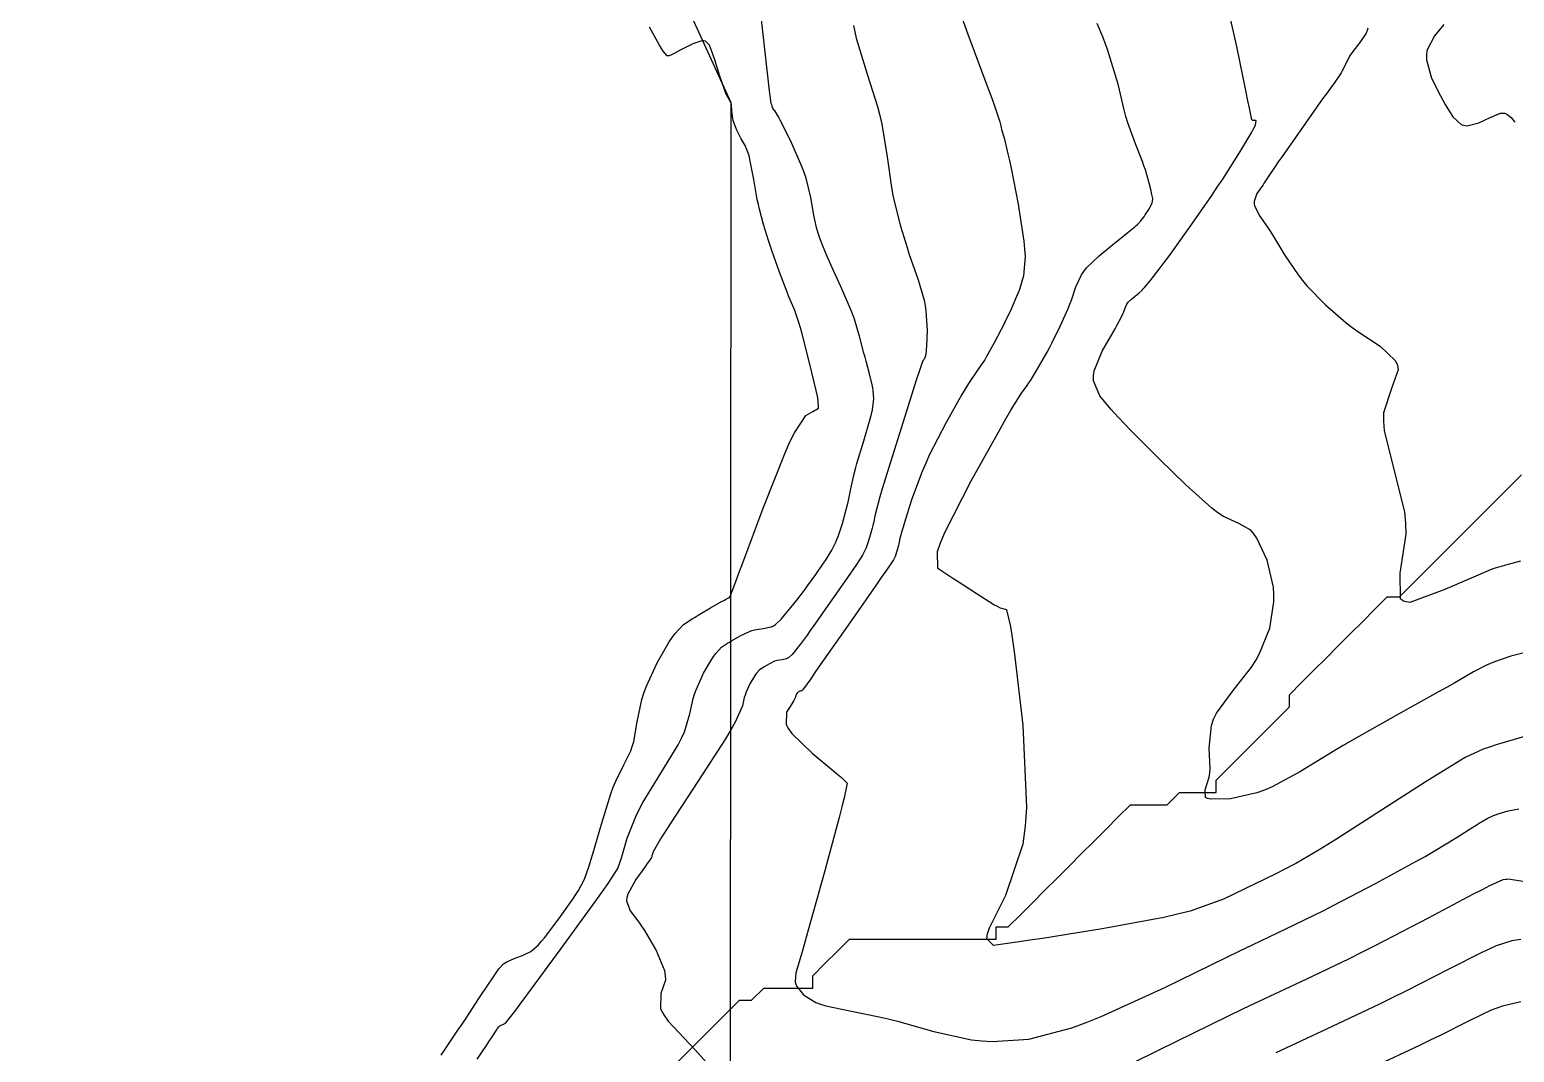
# Model space of a CAD drawing. Header units: metres. Extents: x 837475 to 838479, y 1189012 to 1191015.
# Drawn here: x 838179.8 to 838301.2, y 1190743.6 to 1190827.3 of the extents above; entities that cross this region are included whole.
import ezdxf

# ---------------------------------------------------------------- set-up
doc = ezdxf.new("R2010")
doc.units = ezdxf.units.M
doc.header["$LTSCALE"] = 0.3
for name, color, linetype in [('CORREDORVIA', 70, 'Continuous'), ('COTAS 10', 1, 'Continuous'), ('COTAS INT', 252, 'Continuous'), ('DRENAJE', 5, 'Continuous')]:
    doc.layers.add(name, color=color, linetype=linetype)

msp = doc.modelspace()

# ---------------------------------------------------------------- linework, layer by layer
at = {"layer": 'CORREDORVIA'}
msp.add_lwpolyline([(837910.67578, 1191000.96488), (838157.033, 1190996.193), (838237.174, 1190821.339), (838237.001, 1190602.875), (838240.0305, 1190437.1985), (838223.5365, 1190366.2715), (838212.196, 1190288.9195), (838227.642, 1189916.876), (838080.482, 1189451.8445), (837860.4834, 1189307.12351), (837593.19071, 1189234.39948), (837744.4868, 1189686.6093), (837750.277, 1189933.973), (837710.4905, 1190057.959), (837731.595, 1190134.414), (837885.383, 1190229.429), (837983.18356, 1190344.11971), (837817.55386, 1190502.18733), (837798.03286, 1190660.16958), (837963.57418, 1190795.98182)], close=True, dxfattribs=at)
at = {"layer": 'COTAS 10'}
msp.add_lwpolyline([(838254.843, 1190831.719), (838256.544, 1190826.909), (838258.182, 1190822.531), (838258.497, 1190821.677), (838258.751, 1190820.977), (838259.17, 1190819.743), (838259.238, 1190819.409), (838259.272, 1190819.276), (838259.311, 1190819.127), (838259.508, 1190818.445), (838259.83, 1190817.127), (838259.948, 1190816.577), (838260.079, 1190815.948), (838260.659, 1190813.004), (838261.131, 1190809.997), (838261.195, 1190809.327), (838261.228, 1190808.727), (838261.106, 1190807.147), (838260.76, 1190806.046), (838260.652, 1190805.748), (838260.539, 1190805.454), (838260.089, 1190804.415), (838259.578, 1190803.364), (838259.428, 1190803.062), (838259.273, 1190802.755), (838258.678, 1190801.607), (838258.087, 1190800.543), (838257.934, 1190800.29), (838257.785, 1190800.055), (838257.286, 1190799.355), (838256.615, 1190798.354), (838256.357, 1190797.93), (838256.069, 1190797.441), (838254.77, 1190795.145), (838253.424, 1190792.527), (838253.106, 1190791.836), (838252.812, 1190791.159), (838251.949, 1190788.837), (838251.368, 1190786.979), (838251.253, 1190786.595), (838251.156, 1190786.268), (838250.97, 1190785.558), (838250.9, 1190785.208), (838250.876, 1190785.108), (838250.851, 1190785.006), (838250.745, 1190784.627), (838250.63, 1190784.282), (838250.599, 1190784.201), (838250.569, 1190784.127), (838250.463, 1190783.912), (838249.83, 1190782.987), (838249.468, 1190782.465), (838249.024, 1190781.827), (838246.747, 1190778.565), (838244.482, 1190775.327), (838244.046, 1190774.705), (838243.694, 1190774.202), (838243.113, 1190773.377), (838243.074, 1190773.328), (838243.063, 1190773.315), (838243.053, 1190773.302), (838243.016, 1190773.256), (838242.975, 1190773.219), (838242.963, 1190773.212), (838242.95, 1190773.206), (838242.898, 1190773.195), (838242.841, 1190773.186), (838242.809, 1190773.176), (838242.749, 1190773.148), (838242.695, 1190773.115), (838242.681, 1190773.107), (838242.669, 1190773.1), (838242.631, 1190773.075), (838242.594, 1190773.035), (838242.581, 1190773.018), (838242.569, 1190772.999), (838242.516, 1190772.907), (838242.467, 1190772.802), (838242.457, 1190772.774), (838242.448, 1190772.746), (838242.428, 1190772.648), (838242.312, 1190772.409), (838242.242, 1190772.292), (838242.157, 1190772.153), (838241.714, 1190771.469), (838241.702, 1190770.45), (838241.888, 1190770.101), (838242.157, 1190769.722), (838243.813, 1190768.113), (838245.588, 1190766.641), (838245.932, 1190766.348), (838246.211, 1190766.107), (838246.687, 1190765.65), (838246.431, 1190764.444), (838246.249, 1190763.729), (838246.02, 1190762.849), (838244.79, 1190758.296), (838243.498, 1190753.619), (838243.229, 1190752.662), (838242.999, 1190751.851), (838242.488, 1190750.142), (838242.423, 1190749.405), (838242.474, 1190749.208), (838242.555, 1190749.013), (838243.093, 1190748.332), (838244.121, 1190747.728), (838244.51, 1190747.582), (838244.944, 1190747.445), (838246.889, 1190747.028), (838249.304, 1190746.551), (838250.035, 1190746.377), (838250.793, 1190746.185), (838253.754, 1190745.341), (838256.857, 1190744.659), (838257.704, 1190744.57), (838258.546, 1190744.524), (838261.542, 1190744.717), (838265.049, 1190745.654), (838266.213, 1190746.076), (838267.46, 1190746.569), (838272.662, 1190748.939), (838277.674, 1190751.396), (838278.802, 1190751.945), (838279.818, 1190752.435), (838282.548, 1190753.729), (838284.887, 1190754.86), (838285.656, 1190755.248), (838286.478, 1190755.667), (838289.886, 1190757.452), (838293.193, 1190759.245), (838293.952, 1190759.67), (838294.642, 1190760.063), (838296.568, 1190761.226), (838297.844, 1190762.046), (838298.124, 1190762.224), (838298.373, 1190762.38), (838299.011, 1190762.764), (838299.539, 1190763.007), (838299.719, 1190763.074), (838299.913, 1190763.141), (838300.738, 1190763.383), (838301.614, 1190763.566)], dxfattribs=at)
at = {"layer": 'COTAS INT'}
for points in [[(838302.669, 1190776.484), (838300.948, 1190776.043), (838299.632, 1190775.578), (838299.297, 1190775.44), (838298.975, 1190775.298), (838297.918, 1190774.752), (838296.377, 1190773.872), (838295.749, 1190773.52), (838295.034, 1190773.12), (838291.726, 1190771.284), (838288.145, 1190769.264), (838287.258, 1190768.748), (838286.416, 1190768.25), (838283.754, 1190766.612), (838281.438, 1190765.345), (838280.814, 1190765.083), (838280.197, 1190764.859), (838278.034, 1190764.367), (838276.428, 1190764.334), (838276.163, 1190764.399), (838275.976, 1190764.496), (838275.948, 1190765.113), (838276.293, 1190766.138), (838276.341, 1190766.492), (838276.368, 1190766.877), (838276.295, 1190768.521), (838276.467, 1190770.367), (838276.649, 1190770.879), (838276.889, 1190771.392), (838278.24, 1190773.245), (838279.753, 1190775.155), (838280.096, 1190775.702), (838280.404, 1190776.259), (838281.242, 1190778.336), (838281.586, 1190780.485), (838281.582, 1190781.086), (838281.537, 1190781.689), (838281.017, 1190783.892), (838280.181, 1190785.704), (838279.936, 1190786.061), (838279.684, 1190786.355), (838278.725, 1190786.896), (838277.451, 1190787.46), (838277.001, 1190787.769), (838276.509, 1190788.144), (838274.38, 1190790.05), (838272.23, 1190792.151), (838271.724, 1190792.649), (838271.257, 1190793.111), (838269.895, 1190794.477), (838268.83, 1190795.603), (838268.55, 1190795.913), (838268.276, 1190796.223), (838267.344, 1190797.339), (838266.831, 1190798.576), (838266.823, 1190798.963), (838266.872, 1190799.37), (838267.533, 1190800.998), (838268.405, 1190802.486), (838268.587, 1190802.804), (838268.744, 1190803.081), (838269.098, 1190803.741), (838269.262, 1190804.11), (838269.3, 1190804.203), (838269.335, 1190804.292), (838269.43, 1190804.58), (838269.553, 1190804.843), (838269.604, 1190804.917), (838269.663, 1190804.99), (838269.938, 1190805.256), (838270.231, 1190805.495), (838270.301, 1190805.552), (838270.367, 1190805.605), (838270.563, 1190805.762), (838270.802, 1190805.992), (838270.894, 1190806.091), (838270.997, 1190806.205), (838271.463, 1190806.744), (838272.282, 1190807.8), (838272.608, 1190808.24), (838272.976, 1190808.744), (838274.664, 1190811.098), (838276.495, 1190813.729), (838276.954, 1190814.408), (838277.392, 1190815.065), (838278.801, 1190817.262), (838279.778, 1190818.911), (838279.944, 1190819.223), (838280.064, 1190819.473), (838280.122, 1190819.853), (838279.924, 1190819.844), (838279.884, 1190819.849), (838279.85, 1190819.856), (838279.78, 1190819.909), (838279.573, 1190820.874), (838279.454, 1190821.457), (838279.307, 1190822.178), (838278.553, 1190825.92), (838277.633, 1190830.007)], [(838216.419, 1190743.084), (838217.174, 1190744.211), (838217.463, 1190744.644), (838217.535, 1190744.754), (838217.605, 1190744.858), (838217.828, 1190745.197), (838218.004, 1190745.464), (838218.044, 1190745.524), (838218.079, 1190745.576), (838218.175, 1190745.713), (838218.257, 1190745.799), (838218.285, 1190745.819), (838218.314, 1190745.838), (838218.438, 1190745.894), (838218.567, 1190745.941), (838218.599, 1190745.954), (838218.63, 1190745.968), (838218.732, 1190746.016), (838219.487, 1190746.984), (838219.93, 1190747.577), (838220.475, 1190748.311), (838223.289, 1190752.136), (838226.115, 1190756.025), (838226.668, 1190756.8), (838227.12, 1190757.445), (838227.924, 1190758.68), (838228.134, 1190759.294), (838228.213, 1190759.546), (838228.3, 1190759.833), (838228.688, 1190761.166), (838229.381, 1190762.932), (838229.661, 1190763.492), (838229.979, 1190764.082), (838231.445, 1190766.471), (838232.851, 1190768.792), (838233.132, 1190769.34), (838233.365, 1190769.846), (838233.815, 1190771.331), (838234.074, 1190772.579), (838234.186, 1190772.935), (838234.317, 1190773.297), (838234.937, 1190774.642), (838235.611, 1190775.807), (838235.775, 1190776.055), (838235.929, 1190776.27), (838236.406, 1190776.775), (838236.89, 1190777.096), (838237.049, 1190777.195), (838237.218, 1190777.298), (838237.919, 1190777.707), (838238.677, 1190778.066), (838238.883, 1190778.138), (838239.088, 1190778.197), (838239.811, 1190778.309), (838240.475, 1190778.449), (838240.642, 1190778.526), (838240.802, 1190778.619), (838241.319, 1190779.093), (838241.794, 1190779.683), (838241.928, 1190779.849), (838242.063, 1190780.016), (838242.558, 1190780.63), (838243.101, 1190781.331), (838243.267, 1190781.553), (838243.438, 1190781.787), (838244.112, 1190782.733), (838244.75, 1190783.659), (838244.898, 1190783.881), (838245.035, 1190784.088), (838245.427, 1190784.711), (838245.749, 1190785.365), (838245.842, 1190785.591), (838245.935, 1190785.837), (838246.284, 1190786.888), (838246.607, 1190788.039), (838246.684, 1190788.347), (838246.756, 1190788.652), (838246.97, 1190789.717), (838247.243, 1190790.954), (838247.351, 1190791.367), (838247.474, 1190791.811), (838248.035, 1190793.669), (838248.559, 1190795.446), (838248.659, 1190795.838), (838248.739, 1190796.188), (838248.862, 1190797.093), (838248.804, 1190797.785), (838248.769, 1190798.001), (838248.727, 1190798.226), (838248.507, 1190799.128), (838248.221, 1190800.176), (838248.137, 1190800.494), (838248.051, 1190800.824), (838247.722, 1190802.119), (838247.271, 1190803.599), (838247.108, 1190804.047), (838246.928, 1190804.51), (838246.141, 1190806.32), (838245.37, 1190807.999), (838245.2, 1190808.38), (838245.049, 1190808.726), (838244.662, 1190809.671), (838244.425, 1190810.324), (838244.37, 1190810.484), (838244.318, 1190810.636), (838244.168, 1190811.112), (838244.021, 1190811.741), (838243.972, 1190811.989), (838243.92, 1190812.27), (838243.702, 1190813.55), (838243.318, 1190815.135), (838243.161, 1190815.608), (838242.982, 1190816.095), (838242.155, 1190817.976), (838241.354, 1190819.583), (838241.192, 1190819.897), (838241.056, 1190820.154), (838240.779, 1190820.611), (838240.683, 1190820.711), (838240.661, 1190820.743), (838240.64, 1190820.778), (838240.58, 1190820.919), (838240.534, 1190821.061), (838240.521, 1190821.097), (838240.509, 1190821.13), (838240.468, 1190821.237), (838240.305, 1190822.502), (838240.216, 1190823.266), (838240.108, 1190824.209), (838239.56, 1190829.111)], [(838213.484, 1190743.402), (838214.844, 1190745.439), (838215.185, 1190745.953), (838215.511, 1190746.444), (838216.562, 1190748.039), (838217.39, 1190749.296), (838217.577, 1190749.574), (838217.744, 1190749.822), (838218.192, 1190750.467), (838218.58, 1190750.87), (838218.709, 1190750.966), (838218.849, 1190751.054), (838219.432, 1190751.318), (838220.037, 1190751.538), (838220.189, 1190751.6), (838220.336, 1190751.662), (838220.812, 1190751.89), (838221.428, 1190752.437), (838221.662, 1190752.701), (838221.924, 1190753.013), (838223.101, 1190754.547), (838224.246, 1190756.171), (838224.489, 1190756.541), (838224.699, 1190756.875), (838225.188, 1190757.795), (838225.569, 1190758.907), (838225.711, 1190759.363), (838225.869, 1190759.884), (838226.572, 1190762.301), (838227.347, 1190764.773), (838227.55, 1190765.328), (838227.748, 1190765.828), (838228.423, 1190767.164), (838228.981, 1190768.293), (838229.105, 1190768.661), (838229.216, 1190769.054), (838229.509, 1190770.673), (838229.886, 1190772.495), (838230.051, 1190773.016), (838230.242, 1190773.544), (838231.148, 1190775.51), (838232.132, 1190777.212), (838232.371, 1190777.573), (838232.597, 1190777.887), (838233.294, 1190778.625), (838234.001, 1190779.094), (838234.233, 1190779.238), (838234.48, 1190779.389), (838235.503, 1190779.987), (838236.413, 1190780.502), (838236.588, 1190780.601), (838236.731, 1190780.68), (838236.971, 1190780.806), (838236.997, 1190780.811), (838237.011, 1190780.817), (838237.039, 1190780.833), (838237.064, 1190780.854), (838237.076, 1190780.868), (838237.094, 1190780.895), (838237.11, 1190780.93), (838237.12, 1190780.954), (838237.139, 1190781.007), (838237.56, 1190782.137), (838237.818, 1190782.828), (838238.137, 1190783.685), (838239.802, 1190788.146), (838241.597, 1190792.673), (838241.998, 1190793.571), (838242.358, 1190794.314), (838243.31, 1190795.716), (838243.882, 1190796.052), (838244.002, 1190796.124), (838244.106, 1190796.187), (838244.341, 1190796.336), (838244.306, 1190796.958), (838244.239, 1190797.318), (838244.148, 1190797.759), (838243.61, 1190800.032), (838242.997, 1190802.395), (838242.859, 1190802.893), (838242.733, 1190803.323), (838242.39, 1190804.313), (838242.046, 1190805.127), (838241.919, 1190805.447), (838241.778, 1190805.808), (838241.156, 1190807.453), (838240.52, 1190809.211), (838240.369, 1190809.644), (838240.231, 1190810.054), (838239.825, 1190811.337), (838239.501, 1190812.592), (838239.415, 1190812.984), (838239.33, 1190813.396), (838239.034, 1190815.042), (838238.753, 1190816.543), (838238.678, 1190816.863), (838238.604, 1190817.141), (838238.347, 1190817.799), (838238.087, 1190818.23), (838238.011, 1190818.366), (838237.934, 1190818.507), (838237.645, 1190819.076), (838237.404, 1190819.687), (838237.357, 1190819.855), (838237.32, 1190820.023), (838237.258, 1190820.626), (838237.221, 1190821.135), (838237.2, 1190821.244), (838237.174, 1190821.339), (838237.038, 1190821.565), (838236.815, 1190821.956), (838236.734, 1190822.154), (838236.644, 1190822.391), (838236.248, 1190823.575), (838235.846, 1190824.827), (838235.752, 1190825.108), (838235.665, 1190825.359), (838235.416, 1190826.03), (838235.085, 1190826.339), (838234.948, 1190826.362), (838234.79, 1190826.359), (838234.052, 1190826.122), (838233.291, 1190825.752), (838233.118, 1190825.665), (838232.962, 1190825.583), (838232.533, 1190825.342), (838232.248, 1190825.189), (838232.181, 1190825.163), (838232.12, 1190825.144), (838231.945, 1190825.132), (838231.641, 1190825.514), (838231.498, 1190825.743), (838231.331, 1190826.025), (838230.517, 1190827.486)], [(838247.185, 1190827.622), (838247.421, 1190826.596), (838248.329, 1190823.553), (838249.156, 1190820.996), (838249.341, 1190820.276), (838249.507, 1190819.551), (838249.95, 1190816.889), (838250.31, 1190814.376), (838250.424, 1190813.746), (838250.544, 1190813.144), (838251.03, 1190811.204), (838251.573, 1190809.465), (838251.73, 1190808.989), (838251.889, 1190808.515), (838252.484, 1190806.825), (838252.967, 1190805.173), (838253.056, 1190804.723), (838253.125, 1190804.277), (838253.211, 1190802.691), (838253.163, 1190801.406), (838253.148, 1190801.148), (838253.131, 1190800.933), (838253.062, 1190800.513), (838252.999, 1190800.394), (838252.985, 1190800.369), (838252.973, 1190800.348), (838252.944, 1190800.302), (838252.918, 1190800.264), (838252.908, 1190800.247), (838252.897, 1190800.229), (838252.847, 1190800.14), (838252.521, 1190799.175), (838252.335, 1190798.604), (838252.109, 1190797.901), (838250.948, 1190794.262), (838249.775, 1190790.509), (838249.541, 1190789.734), (838249.346, 1190789.073), (838248.97, 1190787.637), (838248.828, 1190786.93), (838248.78, 1190786.728), (838248.729, 1190786.522), (838248.514, 1190785.758), (838248.283, 1190785.059), (838248.22, 1190784.896), (838248.159, 1190784.746), (838247.945, 1190784.312), (838247.432, 1190783.538), (838247.183, 1190783.173), (838246.887, 1190782.743), (838245.43, 1190780.649), (838243.96, 1190778.557), (838243.657, 1190778.129), (838243.398, 1190777.766), (838242.835, 1190777.003), (838242.569, 1190776.672), (838242.496, 1190776.582), (838242.424, 1190776.492), (838242.167, 1190776.175), (838241.889, 1190775.919), (838241.803, 1190775.869), (838241.712, 1190775.827), (838241.354, 1190775.752), (838240.964, 1190775.691), (838240.854, 1190775.659), (838240.743, 1190775.621), (838240.334, 1190775.428), (838239.956, 1190775.207), (838239.865, 1190775.151), (838239.78, 1190775.098), (838239.519, 1190774.925), (838239.261, 1190774.652), (838239.178, 1190774.536), (838239.09, 1190774.403), (838238.726, 1190773.775), (838238.392, 1190773.049), (838238.322, 1190772.855), (838238.261, 1190772.662), (838238.122, 1190771.99), (838237.515, 1190770.638), (838237.159, 1190770.018), (838236.722, 1190769.292), (838234.467, 1190765.779), (838232.21, 1190762.337), (838231.772, 1190761.655), (838231.416, 1190761.09), (838230.803, 1190760.031), (838230.731, 1190759.782), (838230.715, 1190759.728), (838230.7, 1190759.681), (838230.661, 1190759.566), (838230.448, 1190759.25), (838230.324, 1190759.075), (838230.171, 1190758.863), (838229.385, 1190757.785), (838228.727, 1190756.585), (838228.655, 1190756.297), (838228.63, 1190756.028), (838228.94, 1190755.213), (838229.64, 1190754.298), (838229.863, 1190753.965), (838230.097, 1190753.597), (838231.046, 1190751.981), (838231.731, 1190750.32), (838231.8, 1190749.923), (838231.816, 1190749.554), (838231.435, 1190748.449), (838231.422, 1190747.185), (838231.67, 1190746.716), (838232.027, 1190746.195), (838234.225, 1190743.88), (838236.577, 1190741.221)], [(838302.069, 1190769.478), (838299.758, 1190768.801), (838299.212, 1190768.613), (838298.708, 1190768.425), (838297.229, 1190767.743), (838295.443, 1190766.667), (838294.744, 1190766.23), (838293.958, 1190765.733), (838290.383, 1190763.436), (838286.791, 1190761.136), (838285.994, 1190760.638), (838285.282, 1190760.2), (838283.425, 1190759.117), (838282.244, 1190758.499), (838281.959, 1190758.354), (838281.693, 1190758.219), (838280.883, 1190757.828), (838279.937, 1190757.38), (838279.585, 1190757.21), (838279.194, 1190757.02), (838277.458, 1190756.168), (838274.725, 1190755.198), (838273.706, 1190754.933), (838272.574, 1190754.67), (838267.535, 1190753.733), (838262.657, 1190752.961), (838261.626, 1190752.802), (838260.733, 1190752.667), (838258.66, 1190752.378), (838258.102, 1190752.929), (838258.164, 1190753.324), (838258.32, 1190753.824), (838259.663, 1190756.506), (838261.07, 1190760.685), (838261.266, 1190762.129), (838261.377, 1190763.698), (838261.08, 1190770.402), (838260.36, 1190776.423), (838260.205, 1190777.561), (838260.069, 1190778.47), (838259.74, 1190779.843), (838259.231, 1190779.969), (838258.982, 1190780.092), (838258.687, 1190780.254), (838257.23, 1190781.156), (838255.677, 1190782.173), (838255.32, 1190782.408), (838254.995, 1190782.622), (838254.086, 1190783.223), (838254.079, 1190784.606), (838254.322, 1190785.312), (838254.672, 1190786.159), (838256.822, 1190790.384), (838259.184, 1190794.61), (838259.668, 1190795.458), (838260.078, 1190796.166), (838260.944, 1190797.556), (838261.389, 1190798.171), (838261.535, 1190798.39), (838261.689, 1190798.629), (838262.325, 1190799.671), (838263.025, 1190800.91), (838263.219, 1190801.275), (838263.414, 1190801.649), (838264.119, 1190803.078), (838264.741, 1190804.47), (838264.884, 1190804.821), (838265.014, 1190805.157), (838265.375, 1190806.247), (838265.838, 1190807.242), (838266.032, 1190807.518), (838266.254, 1190807.795), (838267.294, 1190808.799), (838268.401, 1190809.705), (838268.666, 1190809.92), (838268.913, 1190810.12), (838269.655, 1190810.714), (838270.196, 1190811.155), (838270.316, 1190811.259), (838270.422, 1190811.356), (838270.701, 1190811.637), (838270.918, 1190811.922), (838270.987, 1190812.02), (838271.058, 1190812.127), (838271.347, 1190812.583), (838271.588, 1190813.031), (838271.63, 1190813.134), (838271.661, 1190813.227), (838271.683, 1190813.484), (838271.604, 1190813.808), (838271.571, 1190813.944), (838271.534, 1190814.1), (838271.361, 1190814.827), (838271.068, 1190815.828), (838270.955, 1190816.157), (838270.828, 1190816.508), (838270.254, 1190817.96), (838269.633, 1190819.677), (838269.476, 1190820.195), (838269.326, 1190820.731), (838268.839, 1190822.821), (838267.968, 1190825.67), (838267.576, 1190826.686), (838267.117, 1190827.8)], [(838289.253, 1190827.408), (838289.2, 1190827.211), (838289.121, 1190827.01), (838288.616, 1190826.245), (838288.026, 1190825.494), (838287.893, 1190825.302), (838287.774, 1190825.117), (838287.451, 1190824.504), (838287.17, 1190823.928), (838287.077, 1190823.765), (838286.978, 1190823.602), (838286.562, 1190823.001), (838285.848, 1190822.02), (838285.559, 1190821.617), (838285.232, 1190821.157), (838283.721, 1190819.021), (838282.246, 1190816.915), (838281.94, 1190816.474), (838281.678, 1190816.095), (838281.106, 1190815.238), (838280.795, 1190814.753), (838280.698, 1190814.607), (838280.597, 1190814.457), (838280.192, 1190813.876), (838279.963, 1190813.222), (838279.973, 1190813.026), (838280.015, 1190812.824), (838280.427, 1190812.042), (838281.115, 1190811.054), (838281.33, 1190810.723), (838281.556, 1190810.366), (838282.458, 1190808.866), (838283.561, 1190807.226), (838283.913, 1190806.78), (838284.285, 1190806.338), (838285.799, 1190804.772), (838287.486, 1190803.318), (838287.967, 1190802.946), (838288.455, 1190802.587), (838290.269, 1190801.402), (838291.54, 1190800.203), (838291.686, 1190799.835), (838291.743, 1190799.451), (838291.203, 1190797.936), (838290.55, 1190795.939), (838290.536, 1190795.251), (838290.593, 1190794.505), (838291.402, 1190791.322), (838292.255, 1190787.853), (838292.34, 1190786.926), (838292.36, 1190786.013), (838291.889, 1190782.836), (838291.912, 1190780.758), (838292.244, 1190780.537), (838292.717, 1190780.471), (838295.601, 1190781.512), (838299.521, 1190783.206), (838300.646, 1190783.55), (838301.79, 1190783.841)], [(838295.47, 1190827.714), (838294.715, 1190826.792), (838294.101, 1190825.581), (838294.049, 1190825.213), (838294.049, 1190824.83), (838294.474, 1190823.325), (838295.203, 1190821.865), (838295.393, 1190821.511), (838295.579, 1190821.177), (838296.208, 1190820.152), (838296.9, 1190819.538), (838297.126, 1190819.465), (838297.365, 1190819.433), (838298.352, 1190819.667), (838299.281, 1190820.095), (838299.484, 1190820.186), (838299.664, 1190820.264), (838300.121, 1190820.448), (838300.437, 1190820.46), (838300.529, 1190820.43), (838300.622, 1190820.385), (838300.975, 1190820.104), (838301.297, 1190819.724)], [(838263.14, 1190739.382), (838272.198, 1190743.844), (838277.758, 1190746.563), (838279.103, 1190747.213), (838280.363, 1190747.818), (838284.213, 1190749.631), (838287.754, 1190751.327), (838288.82, 1190751.858), (838289.922, 1190752.415), (838294.213, 1190754.652), (838297.907, 1190756.597), (838298.634, 1190756.971), (838299.232, 1190757.274), (838300.322, 1190757.773), (838300.545, 1190757.802), (838300.597, 1190757.809), (838300.644, 1190757.815), (838300.777, 1190757.831), (838302.111, 1190757.612)], [(838301.77, 1190752.864), (838301.045, 1190752.768), (838299.755, 1190752.343), (838299.231, 1190752.115), (838298.635, 1190751.838), (838295.878, 1190750.435), (838292.381, 1190748.639), (838291.318, 1190748.114), (838290.213, 1190747.576), (838285.878, 1190745.533), (838281.737, 1190743.609)], [(838301.769, 1190747.763), (838300.278, 1190747.413), (838299.828, 1190747.258), (838299.362, 1190747.078), (838297.544, 1190746.219), (838295.18, 1190745.02), (838294.37, 1190744.625), (838293.492, 1190744.204), (838289.76, 1190742.456)]]:
    msp.add_lwpolyline(points, dxfattribs=at)
at = {"layer": 'DRENAJE'}
for points in [[(838252.86146, 1190752.8986, 0), (838253.86113, 1190752.8986, 0), (838254.86079, 1190752.8986, 0), (838255.86045, 1190752.8986, 0), (838256.86011, 1190752.8986, 0), (838257.85978, 1190752.8986, 0), (838258.85944, 1190752.8986, 0), (838258.85944, 1190753.89827, 0), (838259.8591, 1190753.89827, 0), (838260.85877, 1190754.89793, 0), (838261.85843, 1190755.89759, 0), (838262.85809, 1190756.89726, 0), (838263.85776, 1190757.89692, 0), (838264.85742, 1190758.89658, 0), (838265.85708, 1190759.89624, 0), (838266.85674, 1190760.89591, 0), (838267.85641, 1190761.89557, 0), (838268.85607, 1190762.89523, 0), (838269.85573, 1190763.8949, 0), (838270.8554, 1190763.8949, 0), (838271.85506, 1190763.8949, 0), (838272.85472, 1190763.8949, 0), (838273.85438, 1190764.89456, 0), (838274.85405, 1190764.89456, 0), (838275.85371, 1190764.89456, 0), (838276.85337, 1190764.89456, 0), (838276.85337, 1190765.89422, 0), (838277.85304, 1190766.89388, 0), (838278.8527, 1190767.89355, 0), (838279.85236, 1190768.89321, 0), (838280.85202, 1190769.89287, 0), (838281.85169, 1190770.89254, 0), (838282.85135, 1190771.8922, 0), (838282.85135, 1190772.89186, 0), (838283.85101, 1190773.89152, 0), (838284.85068, 1190774.89119, 0), (838285.85034, 1190775.89085, 0), (838286.85, 1190776.89051, 0), (838287.84967, 1190777.89018, 0), (838288.84933, 1190778.88984, 0), (838289.84899, 1190779.8895, 0), (838290.84865, 1190780.88916, 0), (838291.84832, 1190780.88916, 0), (838292.84798, 1190781.88883, 0), (838293.84764, 1190782.88849, 0), (838294.84731, 1190783.88815, 0), (838295.84697, 1190784.88782, 0), (838296.84663, 1190785.88748, 0), (838297.84629, 1190786.88714, 0), (838298.84596, 1190787.88681, 0), (838299.84562, 1190788.88647, 0), (838300.84528, 1190789.88613, 0), (838301.84495, 1190790.88579, 0)], [(838237.86652, 1190747.90029, 0), (838238.86618, 1190747.90029, 0), (838239.86585, 1190748.89995, 0), (838240.86551, 1190748.89995, 0), (838241.86517, 1190748.89995, 0), (838242.86483, 1190748.89995, 0), (838243.8645, 1190748.89995, 0), (838243.8645, 1190749.89961, 0), (838244.86416, 1190750.89928, 0), (838245.86382, 1190751.89894, 0), (838246.86349, 1190752.8986, 0), (838247.86315, 1190752.8986, 0), (838248.86281, 1190752.8986, 0), (838249.86247, 1190752.8986, 0), (838250.86214, 1190752.8986, 0), (838251.8618, 1190752.8986, 0), (838252.86146, 1190752.8986, 0)], [(838232.8682, 1190742.90197, 0), (838233.86787, 1190743.90164, 0), (838234.86753, 1190744.9013, 0), (838235.86719, 1190745.90096, 0), (838236.86686, 1190746.90063, 0), (838237.86652, 1190747.90029, 0)]]:
    msp.add_polyline3d(points, dxfattribs=at)

doc.saveas('drawing.dxf')
